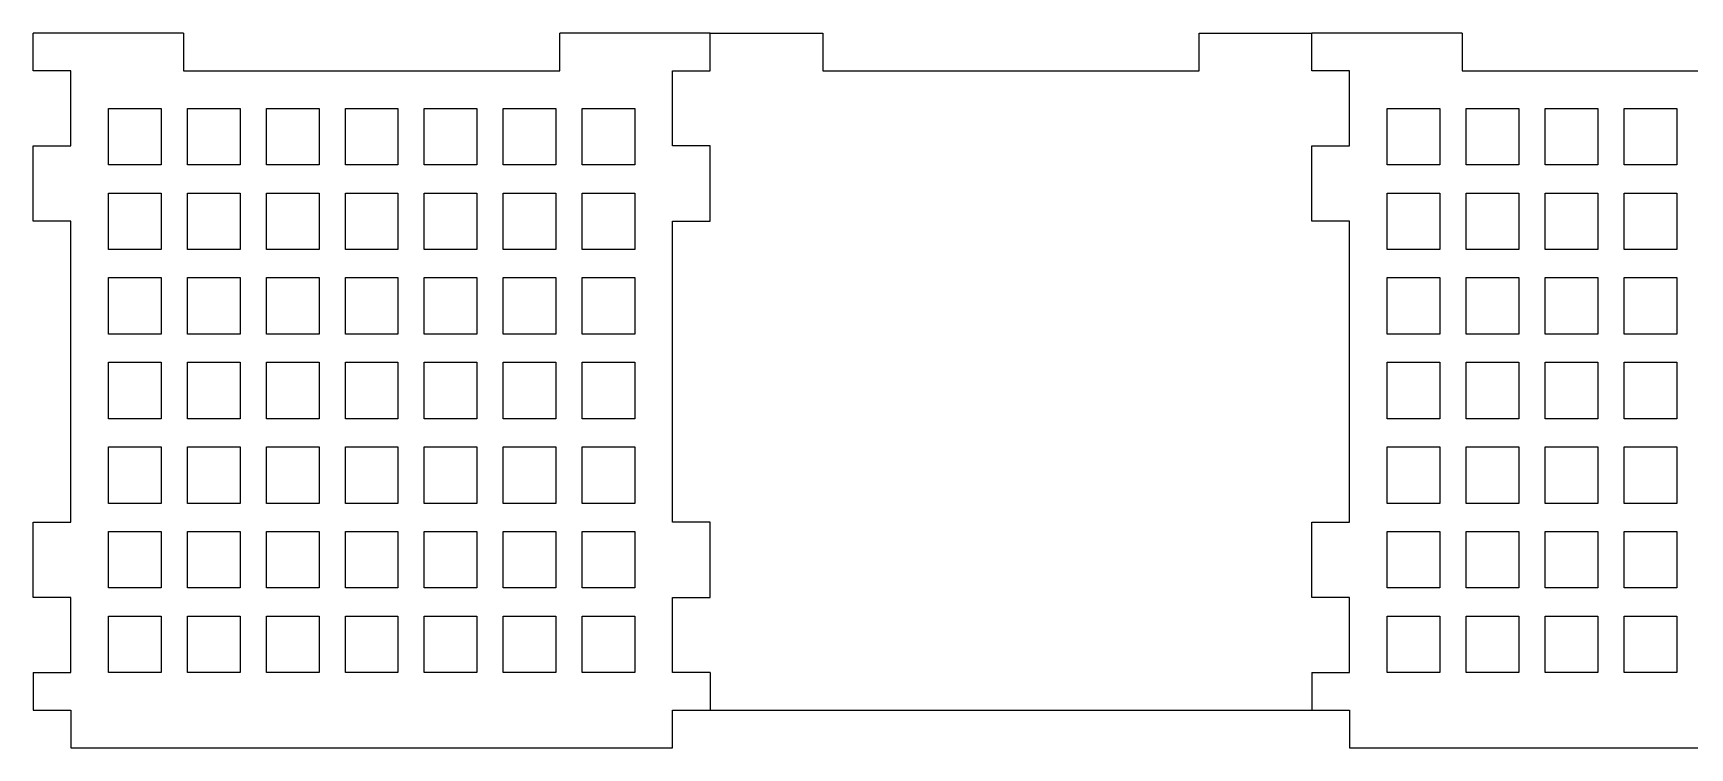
# Model space of a CAD drawing. Header units: millimetres. Extents: x -97 to 341, y 94 to 189.
# Drawn here: x -97.5 to 122.8, y 94.5 to 189.5 of the extents above; entities that cross this region are included whole.
import ezdxf

# ---------------------------------------------------------------- set-up
doc = ezdxf.new("R2010")
doc.units = ezdxf.units.MM
doc.layers.add('Livello_1', color=7, linetype='CONTINUOUS')

msp = doc.modelspace()

# ---------------------------------------------------------------- linework, layer by layer
at = {"layer": 'Livello_1', "color": 7}
for p, q in [((-97.49611, 184.47324), (-97.49611, 189.47326)), ((-77.496257, 189.47326), (-97.49611, 189.47326)), ((-77.496257, 189.47326), (-77.496257, 184.47324)), ((-7.496239, 189.47326), (-27.496093, 189.47326)), ((-27.496093, 184.47324), (-27.496093, 189.47326)), ((-7.496239, 184.47324), (-7.496239, 189.47326)), ((-7.496239, 189.47326), (7.503784, 189.47326)), ((7.503784, 189.47326), (7.503784, 184.47324)), ((57.503683, 184.47324), (57.503683, 189.47326)), ((57.503683, 189.47326), (72.503706, 189.47326)), ((72.503706, 184.47324), (72.503706, 189.47326)), ((92.503825, 189.47326), (72.503706, 189.47326)), ((92.503825, 189.47326), (92.503825, 184.47324)), ((-92.496279, 184.47324), (-97.49611, 184.47324)), ((-92.496279, 174.47326), (-92.496279, 184.47324)), ((-77.496257, 184.47324), (-27.496093, 184.47324)), ((-12.49607, 174.47326), (-12.49607, 184.47324)), ((-12.49607, 184.47324), (-7.496239, 184.47324)), ((7.503784, 184.47324), (57.503683, 184.47324)), ((77.503802, 184.47324), (72.503706, 184.47324)), ((77.503802, 174.47326), (77.503802, 184.47324)), ((92.503825, 184.47324), (142.50372, 184.47324)), ((-87.489895, 179.472244), (-80.489905, 179.472244)), ((-87.489895, 171.972268), (-87.489895, 179.472244)), ((-80.489905, 179.472244), (-80.489905, 171.972268)), ((-76.989919, 179.472244), (-69.989928, 179.472244)), ((-76.989919, 171.972268), (-76.989919, 179.472244)), ((-69.989928, 179.472244), (-69.989928, 171.972268)), ((-66.489916, 179.472244), (-59.489925, 179.472244)), ((-66.489916, 171.972268), (-66.489916, 179.472244)), ((-59.489925, 179.472244), (-59.489925, 171.972268)), ((-55.989966, 179.472244), (-48.989975, 179.472244)), ((-55.989966, 171.972268), (-55.989966, 179.472244)), ((-48.989975, 179.472244), (-48.989975, 171.972268)), ((-45.48999, 179.472244), (-38.489999, 179.472244)), ((-45.48999, 171.972268), (-45.48999, 179.472244)), ((-38.489999, 179.472244), (-38.489999, 171.972268)), ((-34.990014, 179.472244), (-27.990023, 179.472244)), ((-34.990014, 171.972268), (-34.990014, 179.472244)), ((-27.990023, 179.472244), (-27.990023, 171.972268)), ((-24.490037, 179.472244), (-17.490046, 179.472244)), ((-24.490037, 171.972268), (-24.490037, 179.472244)), ((-17.490046, 179.472244), (-17.490046, 171.972268)), ((82.504905, 179.472244), (89.504895, 179.472244)), ((82.504905, 171.972268), (82.504905, 179.472244)), ((89.504895, 179.472244), (89.504895, 171.972268)), ((93.004881, 179.472244), (100.004872, 179.472244)), ((93.004881, 171.972268), (93.004881, 179.472244)), ((100.004872, 179.472244), (100.004872, 171.972268)), ((103.504884, 179.472244), (110.504875, 179.472244)), ((103.504884, 171.972268), (103.504884, 179.472244)), ((110.504875, 179.472244), (110.504875, 171.972268)), ((114.004834, 179.472244), (121.004825, 179.472244)), ((114.004834, 171.972268), (114.004834, 179.472244)), ((121.004825, 179.472244), (121.004825, 171.972268)), ((-97.49611, 164.47326), (-97.49611, 174.47326)), ((-97.49611, 174.47326), (-92.496279, 174.47326)), ((-7.496239, 174.47326), (-12.49607, 174.47326)), ((-7.496239, 164.47326), (-7.496239, 174.47326)), ((72.503706, 164.47326), (72.503706, 174.47326)), ((72.503706, 174.47326), (77.503802, 174.47326)), ((-80.489905, 171.972268), (-87.489895, 171.972268)), ((-69.989928, 171.972268), (-76.989919, 171.972268)), ((-59.489925, 171.972268), (-66.489916, 171.972268)), ((-48.989975, 171.972268), (-55.989966, 171.972268)), ((-38.489999, 171.972268), (-45.48999, 171.972268)), ((-27.990023, 171.972268), (-34.990014, 171.972268)), ((-17.490046, 171.972268), (-24.490037, 171.972268)), ((89.504895, 171.972268), (82.504905, 171.972268)), ((100.004872, 171.972268), (93.004881, 171.972268)), ((110.504875, 171.972268), (103.504884, 171.972268)), ((121.004825, 171.972268), (114.004834, 171.972268)), ((-87.489895, 168.222175), (-80.489905, 168.222175)), ((-87.489895, 160.722199), (-87.489895, 168.222175)), ((-80.489905, 168.222175), (-80.489905, 160.722199)), ((-76.989919, 168.222175), (-69.989928, 168.222175)), ((-76.989919, 160.722199), (-76.989919, 168.222175)), ((-69.989928, 168.222175), (-69.989928, 160.722199)), ((-66.489916, 168.222175), (-59.489925, 168.222175)), ((-66.489916, 160.722199), (-66.489916, 168.222175)), ((-59.489925, 168.222175), (-59.489925, 160.722199)), ((-55.989966, 168.222175), (-48.989975, 168.222175)), ((-55.989966, 160.722199), (-55.989966, 168.222175)), ((-48.989975, 168.222175), (-48.989975, 160.722199)), ((-45.48999, 168.222175), (-38.489999, 168.222175)), ((-45.48999, 160.722199), (-45.48999, 168.222175)), ((-38.489999, 168.222175), (-38.489999, 160.722199)), ((-34.990014, 168.222175), (-27.990023, 168.222175)), ((-34.990014, 160.722199), (-34.990014, 168.222175)), ((-27.990023, 168.222175), (-27.990023, 160.722199)), ((-24.490037, 168.222175), (-17.490046, 168.222175)), ((-24.490037, 160.722199), (-24.490037, 168.222175)), ((-17.490046, 168.222175), (-17.490046, 160.722199)), ((82.504905, 168.222175), (89.504895, 168.222175)), ((82.504905, 160.722199), (82.504905, 168.222175)), ((89.504895, 168.222175), (89.504895, 160.722199)), ((93.004881, 168.222175), (100.004872, 168.222175)), ((93.004881, 160.722199), (93.004881, 168.222175)), ((100.004872, 168.222175), (100.004872, 160.722199)), ((103.504884, 168.222175), (110.504875, 168.222175)), ((103.504884, 160.722199), (103.504884, 168.222175)), ((110.504875, 168.222175), (110.504875, 160.722199)), ((114.004834, 168.222175), (121.004825, 168.222175)), ((114.004834, 160.722199), (114.004834, 168.222175)), ((121.004825, 168.222175), (121.004825, 160.722199)), ((-92.496279, 164.47326), (-97.49611, 164.47326)), ((-92.496279, 124.47326), (-92.496279, 164.47326)), ((-12.49607, 124.47326), (-12.49607, 164.47326)), ((-12.49607, 164.47326), (-7.496239, 164.47326)), ((77.503802, 164.47326), (72.503706, 164.47326)), ((77.503802, 124.47326), (77.503802, 164.47326)), ((-80.489905, 160.722199), (-87.489895, 160.722199)), ((-69.989928, 160.722199), (-76.989919, 160.722199)), ((-59.489925, 160.722199), (-66.489916, 160.722199)), ((-48.989975, 160.722199), (-55.989966, 160.722199)), ((-38.489999, 160.722199), (-45.48999, 160.722199)), ((-27.990023, 160.722199), (-34.990014, 160.722199)), ((-17.490046, 160.722199), (-24.490037, 160.722199)), ((89.504895, 160.722199), (82.504905, 160.722199)), ((100.004872, 160.722199), (93.004881, 160.722199)), ((110.504875, 160.722199), (103.504884, 160.722199)), ((121.004825, 160.722199), (114.004834, 160.722199)), ((-87.489895, 156.97237), (-80.489905, 156.97237)), ((-87.489895, 149.472394), (-87.489895, 156.97237)), ((-80.489905, 156.97237), (-80.489905, 149.472394)), ((-76.989919, 156.97237), (-69.989928, 156.97237)), ((-76.989919, 149.472394), (-76.989919, 156.97237)), ((-69.989928, 156.97237), (-69.989928, 149.472394)), ((-66.489916, 156.97237), (-59.489925, 156.97237)), ((-66.489916, 149.472394), (-66.489916, 156.97237)), ((-59.489925, 156.97237), (-59.489925, 149.472394)), ((-55.989966, 156.97237), (-48.989975, 156.97237)), ((-55.989966, 149.472394), (-55.989966, 156.97237)), ((-48.989975, 156.97237), (-48.989975, 149.472394)), ((-45.48999, 156.97237), (-38.489999, 156.97237)), ((-45.48999, 149.472394), (-45.48999, 156.97237)), ((-38.489999, 156.97237), (-38.489999, 149.472394)), ((-34.990014, 156.97237), (-27.990023, 156.97237)), ((-34.990014, 149.472394), (-34.990014, 156.97237)), ((-27.990023, 156.97237), (-27.990023, 149.472394)), ((-24.490037, 156.97237), (-17.490046, 156.97237)), ((-24.490037, 149.472394), (-24.490037, 156.97237)), ((-17.490046, 156.97237), (-17.490046, 149.472394)), ((82.504905, 156.97237), (89.504895, 156.97237)), ((82.504905, 149.472394), (82.504905, 156.97237)), ((89.504895, 156.97237), (89.504895, 149.472394)), ((93.004881, 156.97237), (100.004872, 156.97237)), ((93.004881, 149.472394), (93.004881, 156.97237)), ((100.004872, 156.97237), (100.004872, 149.472394)), ((103.504884, 156.97237), (110.504875, 156.97237)), ((103.504884, 149.472394), (103.504884, 156.97237)), ((110.504875, 156.97237), (110.504875, 149.472394)), ((114.004834, 156.97237), (121.004825, 156.97237)), ((114.004834, 149.472394), (114.004834, 156.97237)), ((121.004825, 156.97237), (121.004825, 149.472394)), ((-80.489905, 149.472394), (-87.489895, 149.472394)), ((-69.989928, 149.472394), (-76.989919, 149.472394)), ((-59.489925, 149.472394), (-66.489916, 149.472394)), ((-48.989975, 149.472394), (-55.989966, 149.472394)), ((-38.489999, 149.472394), (-45.48999, 149.472394)), ((-27.990023, 149.472394), (-34.990014, 149.472394)), ((-17.490046, 149.472394), (-24.490037, 149.472394)), ((89.504895, 149.472394), (82.504905, 149.472394)), ((100.004872, 149.472394), (93.004881, 149.472394)), ((110.504875, 149.472394), (103.504884, 149.472394)), ((121.004825, 149.472394), (114.004834, 149.472394)), ((-87.489895, 145.722301), (-80.489905, 145.722301)), ((-87.489895, 138.222325), (-87.489895, 145.722301)), ((-80.489905, 145.722301), (-80.489905, 138.222325)), ((-76.989919, 145.722301), (-69.989928, 145.722301)), ((-76.989919, 138.222325), (-76.989919, 145.722301)), ((-69.989928, 145.722301), (-69.989928, 138.222325)), ((-66.489916, 145.722301), (-59.489925, 145.722301)), ((-66.489916, 138.222325), (-66.489916, 145.722301)), ((-59.489925, 145.722301), (-59.489925, 138.222325)), ((-55.989966, 145.722301), (-48.989975, 145.722301)), ((-55.989966, 138.222325), (-55.989966, 145.722301)), ((-48.989975, 145.722301), (-48.989975, 138.222325)), ((-45.48999, 145.722301), (-38.489999, 145.722301)), ((-45.48999, 138.222325), (-45.48999, 145.722301)), ((-38.489999, 145.722301), (-38.489999, 138.222325)), ((-34.990014, 145.722301), (-27.990023, 145.722301)), ((-34.990014, 138.222325), (-34.990014, 145.722301)), ((-27.990023, 145.722301), (-27.990023, 138.222325)), ((-24.490037, 145.722301), (-17.490046, 145.722301)), ((-24.490037, 138.222325), (-24.490037, 145.722301)), ((-17.490046, 145.722301), (-17.490046, 138.222325)), ((82.504905, 145.722301), (89.504895, 145.722301)), ((82.504905, 138.222325), (82.504905, 145.722301)), ((89.504895, 145.722301), (89.504895, 138.222325)), ((93.004881, 145.722301), (100.004872, 145.722301)), ((93.004881, 138.222325), (93.004881, 145.722301)), ((100.004872, 145.722301), (100.004872, 138.222325)), ((103.504884, 145.722301), (110.504875, 145.722301)), ((103.504884, 138.222325), (103.504884, 145.722301)), ((110.504875, 145.722301), (110.504875, 138.222325)), ((114.004834, 145.722301), (121.004825, 145.722301)), ((114.004834, 138.222325), (114.004834, 145.722301)), ((121.004825, 145.722301), (121.004825, 138.222325)), ((-80.489905, 138.222325), (-87.489895, 138.222325)), ((-69.989928, 138.222325), (-76.989919, 138.222325)), ((-59.489925, 138.222325), (-66.489916, 138.222325)), ((-48.989975, 138.222325), (-55.989966, 138.222325)), ((-38.489999, 138.222325), (-45.48999, 138.222325)), ((-27.990023, 138.222325), (-34.990014, 138.222325)), ((-17.490046, 138.222325), (-24.490037, 138.222325)), ((89.504895, 138.222325), (82.504905, 138.222325)), ((100.004872, 138.222325), (93.004881, 138.222325)), ((110.504875, 138.222325), (103.504884, 138.222325)), ((121.004825, 138.222325), (114.004834, 138.222325)), ((-87.489895, 134.472338), (-80.489905, 134.472338)), ((-87.489895, 126.972362), (-87.489895, 134.472338)), ((-80.489905, 134.472338), (-80.489905, 126.972362)), ((-76.989919, 134.472338), (-69.989928, 134.472338)), ((-76.989919, 126.972362), (-76.989919, 134.472338)), ((-69.989928, 134.472338), (-69.989928, 126.972362)), ((-66.489916, 134.472338), (-59.489925, 134.472338)), ((-66.489916, 126.972362), (-66.489916, 134.472338)), ((-59.489925, 134.472338), (-59.489925, 126.972362)), ((-55.989966, 134.472338), (-48.989975, 134.472338)), ((-55.989966, 126.972362), (-55.989966, 134.472338)), ((-48.989975, 134.472338), (-48.989975, 126.972362)), ((-45.48999, 134.472338), (-38.489999, 134.472338)), ((-45.48999, 126.972362), (-45.48999, 134.472338)), ((-38.489999, 134.472338), (-38.489999, 126.972362)), ((-34.990014, 134.472338), (-27.990023, 134.472338)), ((-34.990014, 126.972362), (-34.990014, 134.472338)), ((-27.990023, 134.472338), (-27.990023, 126.972362)), ((-24.490037, 134.472338), (-17.490046, 134.472338)), ((-24.490037, 126.972362), (-24.490037, 134.472338)), ((-17.490046, 134.472338), (-17.490046, 126.972362)), ((82.504905, 134.472338), (89.504895, 134.472338)), ((82.504905, 126.972362), (82.504905, 134.472338)), ((89.504895, 134.472338), (89.504895, 126.972362)), ((93.004881, 134.472338), (100.004872, 134.472338)), ((93.004881, 126.972362), (93.004881, 134.472338)), ((100.004872, 134.472338), (100.004872, 126.972362)), ((103.504884, 134.472338), (110.504875, 134.472338)), ((103.504884, 126.972362), (103.504884, 134.472338)), ((110.504875, 134.472338), (110.504875, 126.972362)), ((114.004834, 134.472338), (121.004825, 134.472338)), ((114.004834, 126.972362), (114.004834, 134.472338)), ((121.004825, 134.472338), (121.004825, 126.972362)), ((-80.489905, 126.972362), (-87.489895, 126.972362)), ((-69.989928, 126.972362), (-76.989919, 126.972362)), ((-59.489925, 126.972362), (-66.489916, 126.972362)), ((-48.989975, 126.972362), (-55.989966, 126.972362)), ((-38.489999, 126.972362), (-45.48999, 126.972362)), ((-27.990023, 126.972362), (-34.990014, 126.972362)), ((-17.490046, 126.972362), (-24.490037, 126.972362)), ((89.504895, 126.972362), (82.504905, 126.972362)), ((100.004872, 126.972362), (93.004881, 126.972362)), ((110.504875, 126.972362), (103.504884, 126.972362)), ((121.004825, 126.972362), (114.004834, 126.972362)), ((-97.49611, 114.47325), (-97.49611, 124.47326)), ((-97.49611, 124.47326), (-92.496279, 124.47326)), ((-7.496239, 124.47326), (-12.49607, 124.47326)), ((-7.496239, 114.47325), (-7.496239, 124.47326)), ((72.503706, 114.47325), (72.503706, 124.47326)), ((72.503706, 124.47326), (77.503802, 124.47326)), ((-87.489895, 123.222348), (-80.489905, 123.222348)), ((-87.489895, 115.722372), (-87.489895, 123.222348)), ((-80.489905, 123.222348), (-80.489905, 115.722372)), ((-76.989919, 123.222348), (-69.989928, 123.222348)), ((-76.989919, 115.722372), (-76.989919, 123.222348)), ((-69.989928, 123.222348), (-69.989928, 115.722372)), ((-66.489916, 123.222348), (-59.489925, 123.222348)), ((-66.489916, 115.722372), (-66.489916, 123.222348)), ((-59.489925, 123.222348), (-59.489925, 115.722372)), ((-55.989966, 123.222348), (-48.989975, 123.222348)), ((-55.989966, 115.722372), (-55.989966, 123.222348)), ((-48.989975, 123.222348), (-48.989975, 115.722372)), ((-45.48999, 123.222348), (-38.489999, 123.222348)), ((-45.48999, 115.722372), (-45.48999, 123.222348)), ((-38.489999, 123.222348), (-38.489999, 115.722372)), ((-34.990014, 123.222348), (-27.990023, 123.222348)), ((-34.990014, 115.722372), (-34.990014, 123.222348)), ((-27.990023, 123.222348), (-27.990023, 115.722372)), ((-24.490037, 123.222348), (-17.490046, 123.222348)), ((-24.490037, 115.722372), (-24.490037, 123.222348)), ((-17.490046, 123.222348), (-17.490046, 115.722372)), ((82.504905, 123.222348), (89.504895, 123.222348)), ((82.504905, 115.722372), (82.504905, 123.222348)), ((89.504895, 123.222348), (89.504895, 115.722372)), ((93.004881, 123.222348), (100.004872, 123.222348)), ((93.004881, 115.722372), (93.004881, 123.222348)), ((100.004872, 123.222348), (100.004872, 115.722372)), ((103.504884, 123.222348), (110.504875, 123.222348)), ((103.504884, 115.722372), (103.504884, 123.222348)), ((110.504875, 123.222348), (110.504875, 115.722372)), ((114.004834, 123.222348), (121.004825, 123.222348)), ((114.004834, 115.722372), (114.004834, 123.222348)), ((121.004825, 123.222348), (121.004825, 115.722372)), ((-80.489905, 115.722372), (-87.489895, 115.722372)), ((-69.989928, 115.722372), (-76.989919, 115.722372)), ((-59.489925, 115.722372), (-66.489916, 115.722372)), ((-48.989975, 115.722372), (-55.989966, 115.722372)), ((-38.489999, 115.722372), (-45.48999, 115.722372)), ((-27.990023, 115.722372), (-34.990014, 115.722372)), ((-17.490046, 115.722372), (-24.490037, 115.722372)), ((89.504895, 115.722372), (82.504905, 115.722372)), ((100.004872, 115.722372), (93.004881, 115.722372)), ((110.504875, 115.722372), (103.504884, 115.722372)), ((121.004825, 115.722372), (114.004834, 115.722372)), ((-92.496279, 114.47325), (-97.49611, 114.47325)), ((-92.496279, 104.47325), (-92.496279, 114.47325)), ((-12.49607, 104.47325), (-12.49607, 114.47325)), ((-12.49607, 114.47325), (-7.496239, 114.47325)), ((77.503802, 114.47325), (72.503706, 114.47325)), ((77.503802, 104.47325), (77.503802, 114.47325)), ((-87.489895, 111.972358), (-80.489905, 111.972358)), ((-87.489895, 104.472382), (-87.489895, 111.972358)), ((-80.489905, 111.972358), (-80.489905, 104.472382)), ((-76.989919, 111.972358), (-69.989928, 111.972358)), ((-76.989919, 104.472382), (-76.989919, 111.972358)), ((-69.989928, 111.972358), (-69.989928, 104.472382)), ((-66.489916, 111.972358), (-59.489925, 111.972358)), ((-66.489916, 104.472382), (-66.489916, 111.972358)), ((-59.489925, 111.972358), (-59.489925, 104.472382)), ((-55.989966, 111.972358), (-48.989975, 111.972358)), ((-55.989966, 104.472382), (-55.989966, 111.972358)), ((-48.989975, 111.972358), (-48.989975, 104.472382)), ((-45.48999, 111.972358), (-38.489999, 111.972358)), ((-45.48999, 104.472382), (-45.48999, 111.972358)), ((-38.489999, 111.972358), (-38.489999, 104.472382)), ((-34.990014, 111.972358), (-27.990023, 111.972358)), ((-34.990014, 104.472382), (-34.990014, 111.972358)), ((-27.990023, 111.972358), (-27.990023, 104.472382)), ((-24.490037, 111.972358), (-17.490046, 111.972358)), ((-24.490037, 104.472382), (-24.490037, 111.972358)), ((-17.490046, 111.972358), (-17.490046, 104.472382)), ((82.504905, 111.972358), (89.504895, 111.972358)), ((82.504905, 104.472382), (82.504905, 111.972358)), ((89.504895, 111.972358), (89.504895, 104.472382)), ((93.004881, 111.972358), (100.004872, 111.972358)), ((93.004881, 104.472382), (93.004881, 111.972358)), ((100.004872, 111.972358), (100.004872, 104.472382)), ((103.504884, 111.972358), (110.504875, 111.972358)), ((103.504884, 104.472382), (103.504884, 111.972358)), ((110.504875, 111.972358), (110.504875, 104.472382)), ((114.004834, 111.972358), (121.004825, 111.972358)), ((114.004834, 104.472382), (114.004834, 111.972358)), ((121.004825, 111.972358), (121.004825, 104.472382)), ((-97.49611, 104.47325), (-92.496279, 104.47325)), ((-97.49611, 104.47325), (-97.49611, 99.47326)), ((-80.489905, 104.472382), (-87.489895, 104.472382)), ((-69.989928, 104.472382), (-76.989919, 104.472382)), ((-59.489925, 104.472382), (-66.489916, 104.472382)), ((-48.989975, 104.472382), (-55.989966, 104.472382)), ((-38.489999, 104.472382), (-45.48999, 104.472382)), ((-27.990023, 104.472382), (-34.990014, 104.472382)), ((-17.490046, 104.472382), (-24.490037, 104.472382)), ((-7.496239, 104.47325), (-12.49607, 104.47325)), ((-7.496239, 104.47325), (-7.496239, 99.47326)), ((72.503706, 104.47325), (77.503802, 104.47325)), ((72.503706, 104.47325), (72.503706, 99.47326)), ((89.504895, 104.472382), (82.504905, 104.472382)), ((100.004872, 104.472382), (93.004881, 104.472382)), ((110.504875, 104.472382), (103.504884, 104.472382)), ((121.004825, 104.472382), (114.004834, 104.472382)), ((-97.49611, 99.47326), (-92.496279, 99.47326)), ((-92.496279, 99.47326), (-92.496279, 94.47327)), ((-12.49607, 94.47327), (-12.49607, 99.47326)), ((-12.49607, 99.47326), (-7.496239, 99.47326)), ((-7.496239, 99.47326), (72.503706, 99.47326)), ((72.503706, 99.47326), (77.503802, 99.47326)), ((77.503802, 99.47326), (77.503802, 94.47327)), ((-92.496279, 94.47327), (-12.49607, 94.47327)), ((77.503802, 94.47327), (157.50375, 94.47327))]:
    msp.add_line(p, q, dxfattribs=at)

doc.saveas('drawing.dxf')
